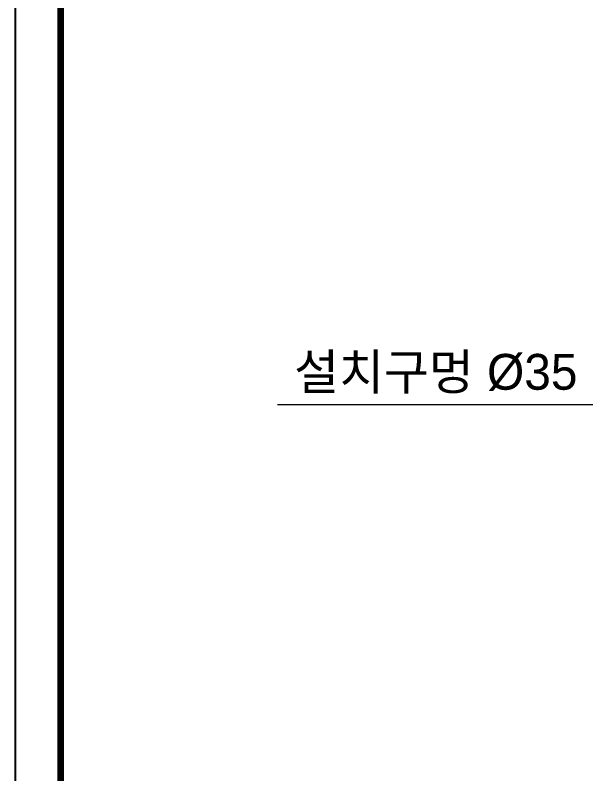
# Model space of a CAD drawing. Extents: x 0 to 790, y 0 to 579.
# Drawn here: x 0 to 159.5, y 136.3 to 348.2 of the extents above; entities that cross this region are included whole.
import ezdxf

# ---------------------------------------------------------------- set-up
doc = ezdxf.new("R2010")
doc.units = 0
doc.header["$LTSCALE"] = 10
doc.header["$MEASUREMENT"] = 0
doc.header["$PDMODE"] = 3
doc.header["$PDSIZE"] = -10
doc.layers.get('0').update_dxf_attribs({"linetype": 'CONTINUOUS'})
doc.layers.get('DEFPOINTS').update_dxf_attribs({"linetype": 'CONTINUOUS'})
doc.styles.add('Daelim Dimension', font='')
doc.styles.get('Daelim Dimension').set_extended_font_data('나눔고딕')
doc.dimstyles.new('DEFAULT', dxfattribs={"dimscale": 2, "dimtxt": 2, "dimasz": 2, "dimexe": 0, "dimexo": 2, "dimgap": 1, "dimtad": 1, "dimdec": 0, "dimzin": 9, "dimdsep": 46, "dimtxsty": 'Daelim Dimension', "dimcen": 0.5, "dimclrd": 5, "dimclre": 5, "dimclrt": 256, "dimadec": 1, "dimazin": 0, "dimtfac": 1, "dimtdec": 0, "dimtix": 1, "dimtmove": 0, "dimatfit": 3, "dimfxl": 1, "dimtolj": 1, "dimtzin": 1, "dimlwd": 9, "dimlwe": 9, "dimarcsym": 0})

# ---------------------------------------------------------------- blocks, each defined once
blk = doc.blocks.new('*D0')
at = {"color": 5, "lineweight": 9, "ltscale": 0.5, "transparency": 16777216}
for p, q in [((186.04, 241.51), (186.04, 239.4)), ((221.04, 241.51), (221.04, 239.4)), ((186.04, 239.4), (73.34, 239.4)), ((217.04, 239.4), (190.04, 239.4))]:
    blk.add_line(p, q, dxfattribs=at)
at = {"color": 5, "ltscale": 0.5, "transparency": 16777216}
for points in [[(190.04, 240.07), (190.04, 238.73), (186.04, 239.4)], [(217.04, 240.07), (217.04, 238.73), (221.04, 239.4)]]:
    blk.add_solid(points, dxfattribs=at)
at = {"layer": 'DEFPOINTS', "color": 0, "ltscale": 0.5, "transparency": 16777216}
for p in [(186.04, 237.51), (221.04, 239.4), (221.04, 237.51)]:
    blk.add_point(p, dxfattribs=at)
at = {"color": 7, "ltscale": 0.5, "transparency": 16777216, "insert": (117.53, 248.04), "char_height": 10, "attachment_point": 5, "style": 'Daelim Dimension'}
blk.add_mtext('\\A1;설치구멍 %%C35', dxfattribs=at)

msp = doc.modelspace()

# ---------------------------------------------------------------- linework, layer by layer
at = {"ltscale": 0.5}
msp.add_lwpolyline([(0, 0), (789.88, 0), (789.88, 578.76), (0, 578.76)], close=True, dxfattribs=at)
at = {"color": 5, "linetype": 'ByBlock', "lineweight": 200, "const_width": 1.82}
msp.add_lwpolyline([(12.7, 24.78), (777.1, 24.78), (777.1, 565.32), (12.7, 565.32)], close=True, dxfattribs=at)

# ---------------------------------------------------------------- dimensions: what is measured, and where the dimension line sits
at = {"color": 5, "ltscale": 0.5}
dim = msp.add_linear_dim(base=(221.04, 239.4), p1=(186.04, 237.51), p2=(221.04, 237.51), text='설치구멍 %%C<>', dimstyle='DEFAULT', override={"dimtxt": 5, "dimclrd": 5, "dimclre": 5, "dimclrt": 7}, dxfattribs=at)
dim.commit()
dim.dimension.update_dxf_attribs({"geometry": '*D0', "text_midpoint": (117.53, 239.4), "dimtype": 128})

doc.saveas('drawing.dxf')
